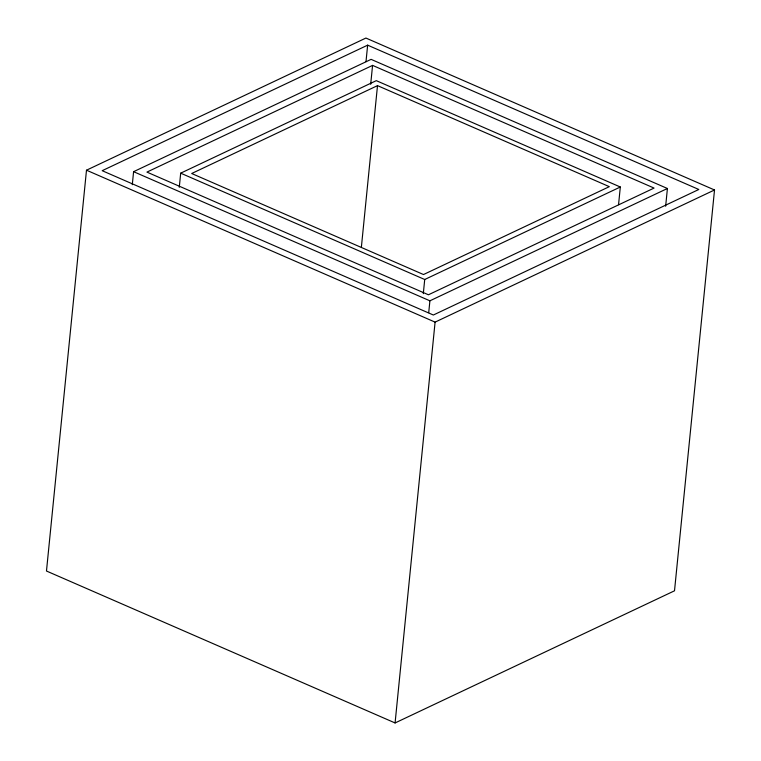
<?xml version="1.0" encoding="UTF-8"?>
<svg xmlns="http://www.w3.org/2000/svg" width="761" height="761" viewBox="0 0 761 761"><rect width="100%" height="100%" fill="white"/><g stroke="black" fill="none" stroke-linecap="round" stroke-linejoin="round"><path stroke-width="1.14" d="M86.488 170.198L46.478 571.026L395.083 722.95L674.512 590.802L714.522 189.974L365.917 38.05L86.488 170.198L435.092 322.122L714.522 189.974M132.29 184.695L133.594 171.682L371.102 59.358L667.416 188.49L665.647 206.241M179.282 187.311L180.69 173.166L376.295 80.656L620.32 187.006L618.55 204.69M365.993 61.679L367.649 45.156L698.817 189.479L433.361 315.016L102.183 170.692L367.649 45.156M370.683 84.309L372.576 65.389L654.07 188.072L428.433 294.783L146.93 172.1L372.576 65.389M361.38 247.173L377.504 85.632L609.323 186.664L423.506 274.54L191.686 173.508L377.504 85.632M423.306 293.66L424.714 279.506L620.32 187.006M428.719 312.647L429.908 300.814L667.416 188.49M395.083 722.95L435.092 322.122M180.69 173.166L424.714 279.506M133.594 171.682L429.908 300.814"/></g></svg>
